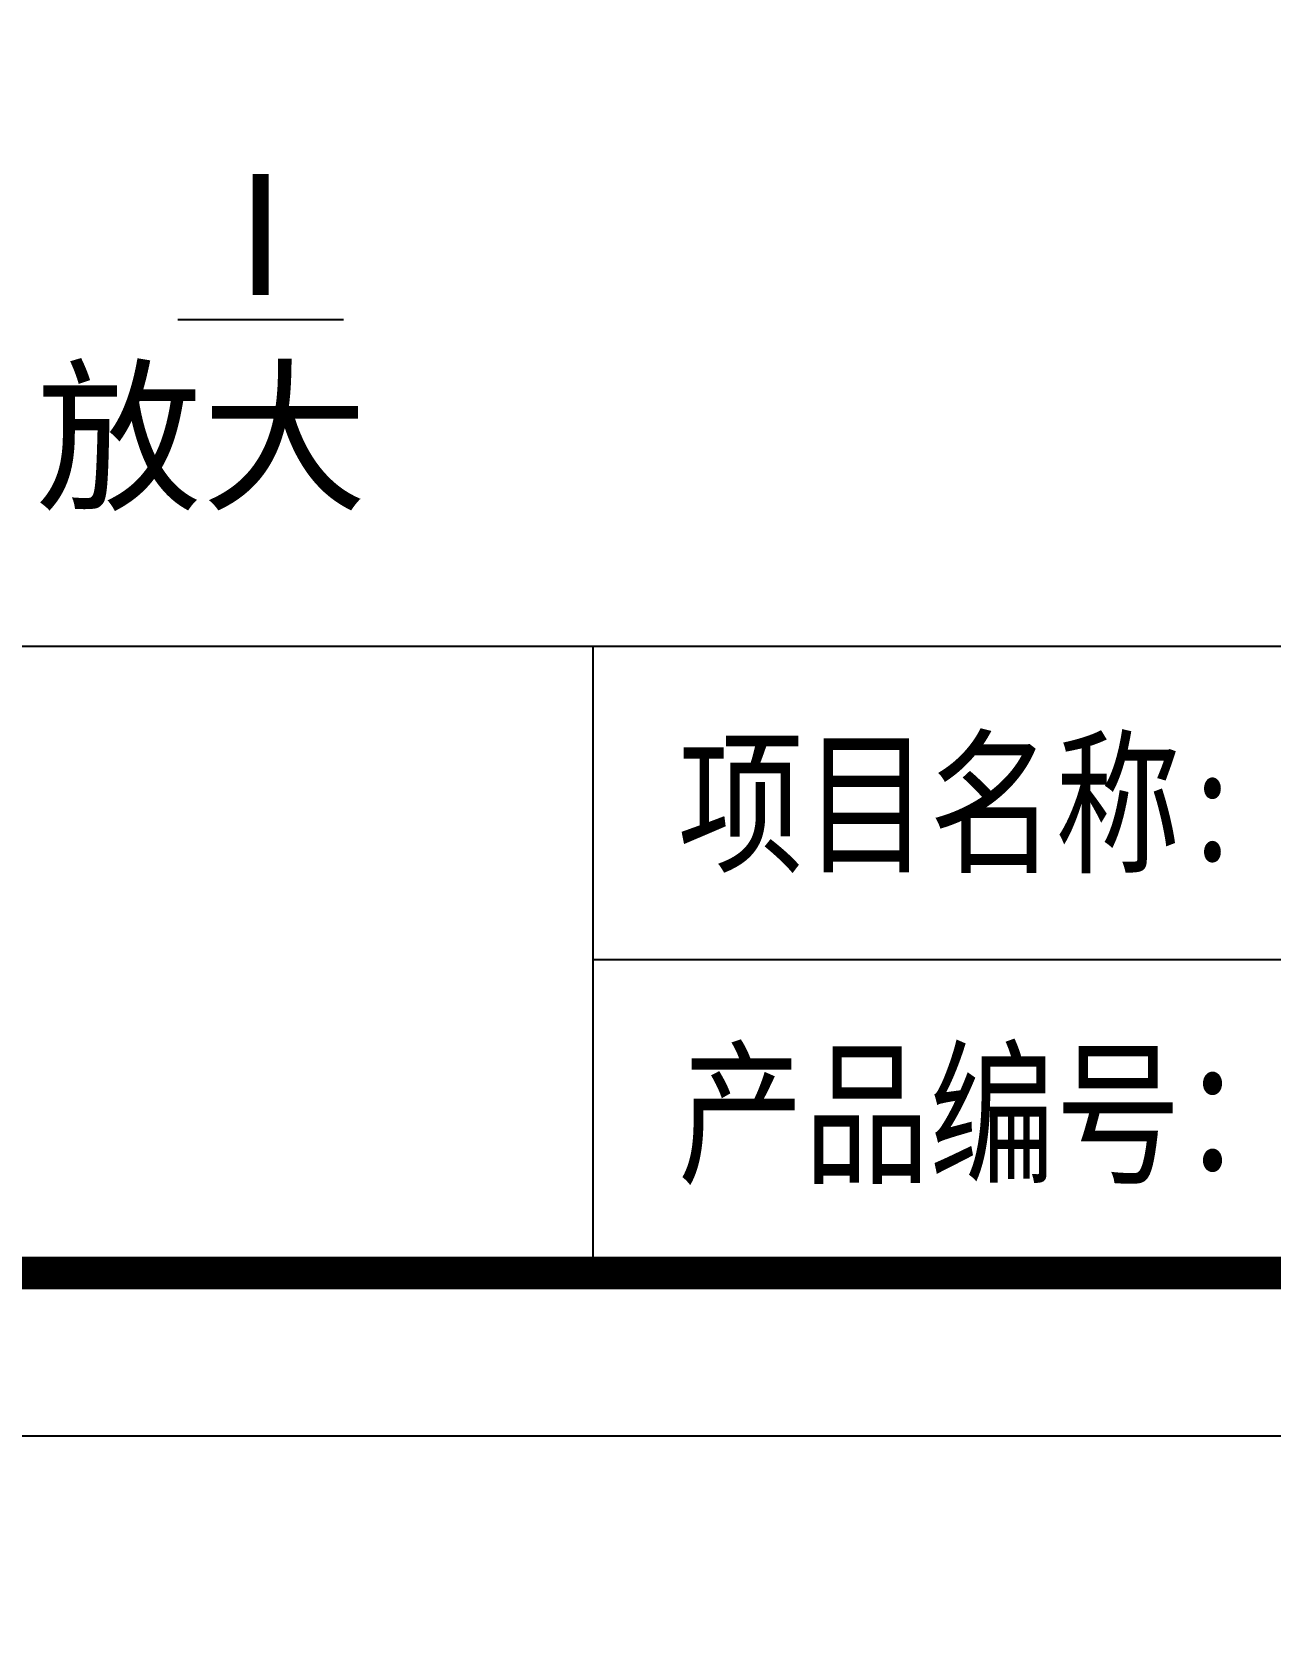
# Model space of a CAD drawing. Header units: millimetres. Extents: x 0 to 1097966, y -63096 to 223085.
# Drawn here: x 338625.1 to 338676.4, y -54778.5 to -54711.9 of the extents above; entities that cross this region are included whole.
import ezdxf

# ---------------------------------------------------------------- set-up
doc = ezdxf.new("R2010")
doc.units = ezdxf.units.MM
doc.layers.add('DZ-文字说明', color=1, linetype='Continuous')
doc.styles.add('DZ-宋体2.5', font='', dxfattribs={"width": 0.8, "height": 2.5})
doc.styles.add('宋体', font='')
doc.styles.add('尺寸字体', font='', dxfattribs={"width": 0.75})
doc.styles.get('DZ-宋体2.5').set_extended_font_data('SimSun')
doc.styles.get('宋体').set_extended_font_data('SimSun')
doc.styles.get('尺寸字体').set_extended_font_data('SimHei')
doc.dimstyles.new('副本 廖志利标注1', dxfattribs={"dimscale": 20, "dimtxt": 0.3, "dimasz": 0.1, "dimexe": 0.1, "dimexo": 0.2, "dimgap": 0.1, "dimtad": 1, "dimdec": 0, "dimzin": 0, "dimdsep": 46, "dimtxsty": '尺寸字体', "dimblk": 'ARCHTICK', "dimcen": 0.09, "dimclrd": 6, "dimclre": 6, "dimclrt": 2, "dimadec": 0, "dimazin": 0, "dimtfac": 1, "dimtdec": 0, "dimtix": 1, "dimtmove": 1, "dimatfit": 3, "dimldrblk": 'ARCHTICK', "dimfxl": 0.7, "dimfxlon": 1, "dimtolj": 1, "dimtzin": 0, "dimarcsym": 0})

# ---------------------------------------------------------------- blocks, each defined once
blk = doc.blocks.new('_ArchTick')
at = {"color": 0, "linetype": 'ByBlock', "const_width": 0.15}
blk.add_lwpolyline([(-0.5, -0.5), (0.5, 0.5)], dxfattribs=at)
blk = doc.blocks.new('*D688')
at = {"color": 6, "lineweight": -2, "transparency": 16777216}
for p, q in [((338635.651, -56752.552), (338635.651, -56768.552)), ((338632.651, -56754.61), (338632.651, -56768.552)), ((338632.651, -56766.552), (338630.651, -56766.552)), ((338632.651, -56766.552), (338635.651, -56766.552)), ((338635.651, -56766.552), (338637.651, -56766.552))]:
    blk.add_line(p, q, dxfattribs=at)
at = {"layer": 'Defpoints', "color": 0, "lineweight": 13, "transparency": 16777216}
for p in [(338635.651, 0, 0), (338632.651, -56750.61, 0), (338635.651, -56766.552)]:
    blk.add_point(p, dxfattribs=at)
at = {"color": 6, "lineweight": -2, "transparency": 16777216, "xscale": 2, "yscale": 2, "zscale": 2}
blk.add_blockref('_ArchTick', (338632.651, -56766.552), dxfattribs=at)
at = {"color": 6, "lineweight": -2, "transparency": 16777216, "xscale": 2, "yscale": 2, "zscale": 2, "rotation": 180}
blk.add_blockref('_ArchTick', (338635.651, -56766.552), dxfattribs=at)
at = {"color": 2, "transparency": 16777216, "insert": (338634.151, -56761.552), "char_height": 6, "attachment_point": 5, "style": '尺寸字体'}
blk.add_mtext('\\A1;3', dxfattribs=at)
blk = doc.blocks.new('*D689')
at = {"color": 6, "lineweight": -2, "transparency": 16777216}
for p, q in [((338635.651, -4), (338635.651, -17.942)), ((338642.651, -29.942), (338642.651, -13.942)), ((338635.651, -15.942), (338633.651, -15.942)), ((338635.651, -15.942), (338642.651, -15.942)), ((338642.651, -15.942), (338644.651, -15.942))]:
    blk.add_line(p, q, dxfattribs=at)
at = {"layer": 'Defpoints', "color": 0, "lineweight": 13, "transparency": 16777216}
for p in [(338635.651, 0, 0), (338642.651, -15.942), (338642.651, -56750.61, 0)]:
    blk.add_point(p, dxfattribs=at)
at = {"color": 6, "lineweight": -2, "transparency": 16777216, "xscale": 2, "yscale": 2, "zscale": 2}
blk.add_blockref('_ArchTick', (338635.651, -15.942), dxfattribs=at)
at = {"color": 6, "lineweight": -2, "transparency": 16777216, "xscale": 2, "yscale": 2, "zscale": 2, "rotation": 180}
blk.add_blockref('_ArchTick', (338642.651, -15.942), dxfattribs=at)
at = {"color": 2, "transparency": 16777216, "insert": (338639.151, -10.942), "char_height": 6, "attachment_point": 5, "style": '尺寸字体'}
blk.add_mtext('\\A1;7', dxfattribs=at)

msp = doc.modelspace()

# ---------------------------------------------------------------- linework, layer by layer
msp.add_lwpolyline([(338552.218, -54770.097), (339119.218, -54770.097), (339119.218, -54369.147), (338552.218, -54369.147)], close=True)
at = {"const_width": 1.35}
msp.add_lwpolyline([(338558.968, -54763.347), (339112.468, -54763.347), (339112.468, -54375.897), (338558.968, -54375.897)], close=True, dxfattribs=at)
at = {"layer": 'DZ-文字说明', "color": 7}
for p, q in [((338648.299, -54763.347), (338648.299, -54737.369)), ((338648.299, -54750.358), (339112.468, -54750.358))]:
    msp.add_line(p, q, dxfattribs=at)
msp.add_lwpolyline([(338558.968, -54737.369), (339112.468, -54737.369), (339112.468, -54763.347), (338558.968, -54763.347)], close=True, dxfattribs=at)

# ---------------------------------------------------------------- texts
at = {"style": 'DZ-宋体2.5', "width": 0.8}
for s, p in [('项目名称:', (338651.813, -54746.263)), ('产品编号：', (338651.813, -54759.139))]:
    msp.add_text(s, height=4.7732, dxfattribs=at).set_placement(p)
at = {"color": 4, "insert": (338622.748, -54724.787), "char_height": 5.03079, "width": 18.6579, "attachment_point": 4, "style": '宋体'}
msp.add_mtext('\\pi8.35074;{\\L\\C256;Ⅰ\\P\\pi2.48149;\\l放大}', dxfattribs=at)

# ---------------------------------------------------------------- dimensions: what is measured, and where the dimension line sits
at = {"color": 2}
for base, p1, p2, picture, middle in [((338635.651, -56766.552, 0), (338632.651, -56750.61, 0), (338635.651, 0, 0), '*D688', (338634.151, -56761.552, 0)), ((338642.651, -15.942, 0), (338635.651, 0, 0), (338642.651, -56750.61, 0), '*D689', (338639.151, -10.942, 0))]:
    dim = msp.add_linear_dim(base=base, p1=p1, p2=p2, dimstyle='副本 廖志利标注1', dxfattribs=at)
    dim.commit()
    dim.dimension.update_dxf_attribs({"geometry": picture, "text_midpoint": middle})

doc.saveas('drawing.dxf')
